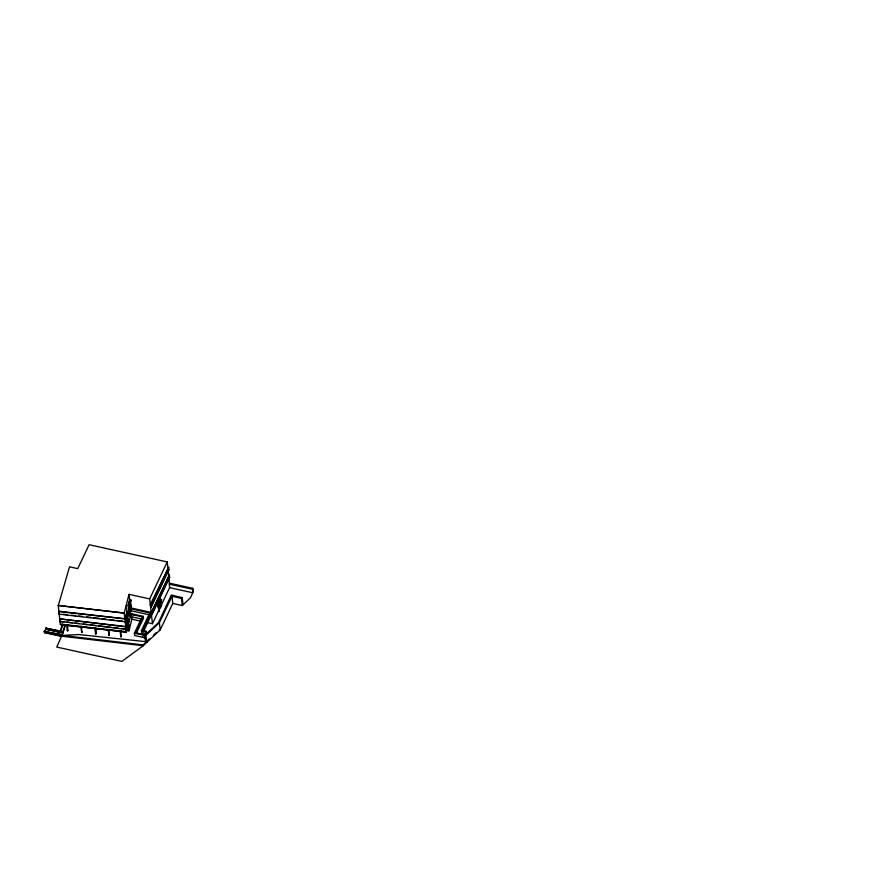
<?xml version="1.0" encoding="UTF-8"?>
<svg xmlns="http://www.w3.org/2000/svg" width="887" height="887" viewBox="0 0 887 887"><rect width="100%" height="100%" fill="white"/><g stroke="black" fill="none" stroke-linecap="round" stroke-linejoin="round"><path stroke-width="1.33" d="M128.914 605.2L129.846 604.845L128.648 605.056M160.015 603.925L159.383 604.191M67.8 630.69C66.669 630.956 68.454 629.737 67.7 630.879M80.706 626.333L81.748 632.431L81.604 626.266M108.99 629.371L109.123 635.547L108.092 629.437M120.854 630.724L120.987 636.899L119.956 630.79M121.408 636.622L120.532 636.511M142.995 636.955L142.896 636.567M127.262 630.225L127.207 629.526L127.251 630.225L128.526 630.369L127.362 629.803M128.393 624.88L128.593 624.204L129.247 630.036M128.449 625.025L128.571 624.326M128.548 630.535L128.704 629.848M129.025 630.18L126.276 629.958M129.236 629.914L129.058 630.735L126.309 630.28M59.784 621.332L125.865 629.36L126.542 629.027L126.264 626.544L59.507 618.849L60.438 624.492L61.536 624.736L126.342 632.087L124.202 613.072L129.025 594.345L149.659 598.891L152.442 623.716L147.286 622.574M141.144 618.893L129.38 616.299L129.413 613.294M136.221 633.584L143.472 618.35L143.239 616.354L129.269 613.272L129.491 615.279L130.544 607.872L151.577 612.507L151.433 614.769M129.38 616.299L130.722 610.711L130.045 608.937M130.566 615.9L126.342 632.087L60.438 624.492M131.42 615.689L131.819 619.17L129.125 630.546L126.386 630.236M128.803 605.998L130.91 600.344L129.336 606.054L128.792 605.078L128.859 605.766M130.91 600.344L129.757 599.545L128.183 605.256L129.979 604.945M129.857 599.867L130.844 608.903M130.067 599.889L131.054 608.925M128.726 605.311L130.3 599.601L131.209 608.781M129.081 605.322L129.546 604.191L129.624 608.914L129.524 604.191M129.879 604.967L129.125 605.544L130.832 599.656M130.799 610.123L129.912 615.401M128.815 605.045L129.314 615.578L130.966 610.134M129.846 615.633L128.449 604.967L129.491 615.6M128.36 605.267L129.314 615.578M145.812 634.405L158.518 622.563L171.335 595.022L182.212 597.65L181.458 598.37L171.967 596.275L172.777 603.448L160.203 629.881L143.228 645.736L121.829 661.403L56.757 647.078L62.944 633.096L46.046 629.371L45.913 628.173L60.383 631.067L62.423 624.06M61.281 629.648L62.423 625.712M126.985 611.453L127.728 611.531L128.016 614.092L125.876 621.443L125.012 621.765L59.119 614.17L58.609 611.165L124.845 618.804L126.985 611.453L126.342 605.721M127.728 611.531L125.599 618.882L125.876 621.443L125.012 621.765M126.342 627.741L127.772 622.84M128.016 614.092L127.273 614.015L128.67 621.676L126.542 629.027L121.874 628.495M128.427 624.348L126.298 631.699L60.394 624.104M58.897 613.726L58.609 611.165M125.71 626.477L127.872 619.37M128.427 619.425L125.588 626.876L59.507 618.849M65.106 624.537L62.811 631.899L45.913 628.173M65.616 624.559L62.944 633.096L62.866 631.611L60.383 631.067M61.846 634.804L44.35 631.433L61.846 634.804L61.913 636.223L64.529 636.101M152.442 623.716L161.057 605.599M143.239 616.354L135.445 632.753L144.67 634.782L144.891 636.788L146.355 633.717L141.643 632.675L141.41 630.679L149.77 612.95L130.356 608.682M159.261 610.555L158.54 604.125L160.724 599.534M143.129 644.904L61.824 635.402L78.777 634.549L146.521 641.733L143.129 644.904L143.228 645.736L59.44 635.935L44.483 632.642L46.035 627.918M149.659 598.891L167.233 561.926L89.11 544.718L77.734 568.622L69.541 566.815L58.309 605.477L58.83 611.609L125.599 618.882L124.845 618.804M151.843 614.857L169.617 577.504L169.35 575.142L142.563 630.524L146.3 631.344L146.566 633.695L144.648 637.742L134.658 635.547L134.392 633.196L142.186 616.82L129.114 613.948M150.857 604.746L168.663 567.303L150.302 604.624L151.145 607.307L150.59 607.185L155.269 597.317M158.208 591.163L164.062 578.834M151.145 607.307L168.94 569.864L168.663 567.303M151.577 612.507L169.35 575.142M143.406 631.666L168.43 579.034M158.152 603.825L159.25 604.291L161.534 599.501L160.248 599.435M158.729 603.238L160.037 599.945M159.216 603.337L160.259 601.142M159.039 603.814L159.605 602.883L159.438 606.475L159.571 602.883M144.648 637.742L144.67 634.782M146.355 633.717L146.3 631.344M161.534 599.501L159.305 604.79L158.54 604.125M158.463 611.065L169.594 587.649L169.018 577.803L169.617 577.504M146.865 642.332L145.823 635.425L159.405 622.741L172.344 595.465M169.594 587.649L192.69 592.738L192.734 588.314L169.628 583.225M129.347 605.588L129.99 604.856M129.923 604.812L129.336 605.422M172.777 603.448L182.267 605.533L190.528 597.694L193.122 591.829L192.734 588.314M145.634 642.465L149.548 638.817M153.451 635.17L156.378 632.431M159.327 604.369L160.203 603.914M81.737 631.821L82.169 632.065M95.84 633.451C96.062 636.012 96.772 630.413 95.707 627.896M128.881 605.122L129.469 608.892L129.103 605.333M129.081 630.613L128.127 621.621L128.67 621.676M158.773 603.892L160.07 603.814M109.09 634.804L108.802 635.469M130.722 610.688L149.992 614.957M144.836 635.314L145.823 635.425M63.354 614.236L67.467 614.713M71.592 615.19L75.705 615.667M78.455 615.977L82.569 616.454M86.693 616.931L90.807 617.407M93.556 617.718L99.045 618.35M101.794 618.671L105.919 619.148M110.032 619.614L114.146 620.091M116.896 620.412L122.384 621.044M64.208 621.842L59.972 621.765L59.229 613.76M66.946 622.164L72.446 622.796M75.184 623.106L79.309 623.583M83.422 624.06L87.547 624.537M90.297 624.847L95.785 625.479M98.535 625.801L110.886 627.22M113.636 627.541L117.749 628.018M61.99 636.012L44.605 632.387L44.472 631.178M158.518 622.563L159.405 622.741L160.203 629.881L159.316 629.703M168.94 569.864L168.164 570.208L168.752 575.452M169.195 584.134L192.302 589.212M160.869 599.845L161.589 600M158.629 603.936L159.15 610.234M131.819 619.17L140.833 621.155M141.41 630.679L146.122 631.71M134.392 633.196L144.381 635.391M47.466 629.404L60.516 632.265M129.269 613.272L134.636 615.19L129.58 613.349L129.79 615.312M95.619 634.039L94.809 627.963M67.889 630.247L67.556 624.703M128.016 626.333L128.482 630.369M182.212 597.65L183.01 604.823M181.458 598.37L182.267 605.533M167.233 561.926L167.876 567.647M161.002 601.031L161.534 605.766M160.913 601.231L161.445 605.965M160.469 600.344L160.347 599.235L158.063 604.025L158.917 611.631M160.536 601.974L160.968 605.777M160.381 601.608L161.057 607.063M160.292 601.918L160.702 605.832M159.117 603.836L159.438 606.475M158.185 603.77L159.017 611.442M157.919 603.781L158.252 607.783M144.98 636.578L145.546 641.634M129.025 594.345L130.245 605.167M128.05 626.089L128.548 630.546M44.35 631.433L44.483 632.642M129.757 599.545L130.677 608.815M66.658 624.77L67.224 630.579M129.746 600.543L128.327 605.677L129.746 600.543M59.496 634.482L59.44 635.935L59.496 634.493M124.202 613.072L58.309 605.477L124.202 613.072"/></g></svg>
